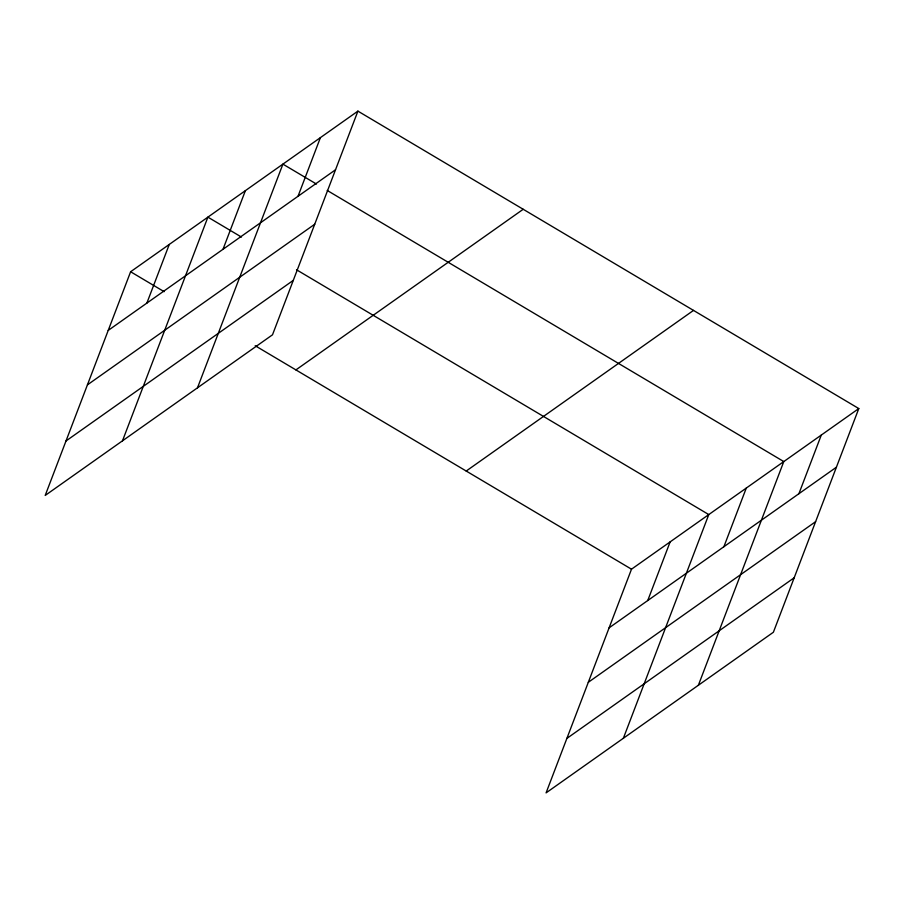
<?xml version="1.0" encoding="UTF-8"?>
<svg xmlns="http://www.w3.org/2000/svg" width="904" height="904" viewBox="0 0 904 904"><rect width="100%" height="100%" fill="white"/><g stroke="black" fill="none" stroke-linecap="round" stroke-linejoin="round"><path stroke-width="1.36" d="M357.916 111.124L130.617 271.754L45.2 495.437L272.499 334.808L357.916 111.124L858.8 408.563L773.383 632.246L546.084 792.876L631.5 569.192L858.8 408.563M146.866 303.1L169.263 244.453M122.481 440.824L207.897 217.141L241.436 237.051M223.005 249.289L245.402 190.631M197.49 387.816L282.907 164.132L316.445 184.043M298.015 196.281L320.411 137.623M647.739 600.538L670.135 541.88M623.364 738.263L708.781 514.579L296.535 269.776M723.889 546.728L746.286 488.07M698.374 685.255L783.791 461.571L327.225 190.45M798.899 493.72L821.295 435.061M108.22 330.412L335.52 169.771M87.428 384.867L314.728 224.237M65.992 440.982L293.303 280.353M295.913 369.906L523.213 209.276M466.204 471.041L693.504 310.4M609.104 627.839L836.403 467.21M588.301 682.305L815.611 521.676M566.876 738.41L794.175 577.78M130.617 271.754L164.155 291.676M255.188 345.723L631.5 569.192"/></g></svg>
